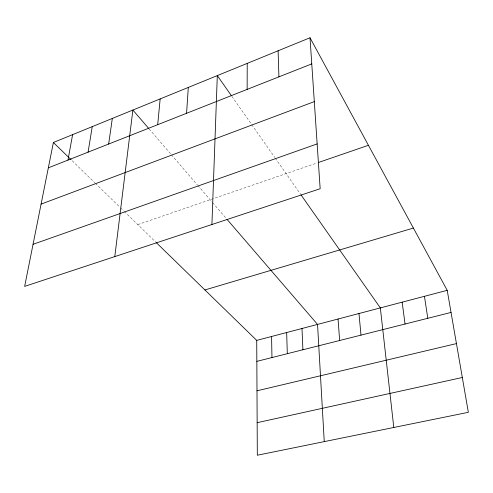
<?xml version="1.0" encoding="UTF-8"?>
<svg xmlns="http://www.w3.org/2000/svg" width="493" height="493" viewBox="0 0 493 493"><rect width="100%" height="100%" fill="white"/><g stroke="black" fill="none" stroke-linecap="round" stroke-linejoin="round"><path stroke-width="0.37" stroke-dasharray="2.46 1.85" d="M137.775 224.611L317.122 162.936M72.181 160.761L94.81 182.786M95.346 183.316L119.91 207.22M120.458 207.756L123.737 210.942M124.273 211.472L155.813 242.168M149.157 128.956L170.892 154.186M171.391 154.765L197.336 184.881M197.829 185.454L212.119 202.044M212.619 202.623L226.527 218.769M231.876 96.357L251.264 123.977M251.701 124.606L274.761 157.458M275.193 158.08L300.582 194.26"/><path stroke-width="0.74" d="M247.135 89.399L247.233 63.381M211.916 224.506L217.308 75.595L231.433 95.728M186.57 113.298L188.301 87.434M157.692 124.692L160.163 98.914M114.795 256.6L132.87 110.05L148.664 128.383M108.651 144.042L112.324 118.437M88.081 152.158L92.24 126.633M67.979 160.089L72.607 134.644M53.398 142.483L24.65 286.384L320.167 188.739L310.011 37.764L53.398 142.483L71.109 159.72M48.332 167.842L311.767 63.893M41.085 204.114L314.306 101.62M33.056 244.312L317.153 143.913M318.564 162.444L368.431 145.293M204.909 289.958L413.393 228.062M256.73 340.392L447.219 290.328L468.35 412.314L257.321 455.236L256.73 340.392L156.355 242.692M256.835 361.369L451.052 312.433M256.989 390.807L456.444 343.59M257.149 422.686L462.317 377.502M227.02 219.336L317.541 324.412L324.252 441.623M301.013 194.877L380.337 307.903L393.796 427.48M310.011 37.764L447.219 290.328M424.448 296.311L427.795 318.293M402.159 302.172L405.049 324.024M358.972 313.523L360.993 335.123M338.044 319.02L339.659 340.503M301.981 328.498L302.912 349.759M278.114 50.779L278.915 76.859M286.661 332.529L287.314 353.691M271.581 336.491L271.957 357.561"/></g></svg>
